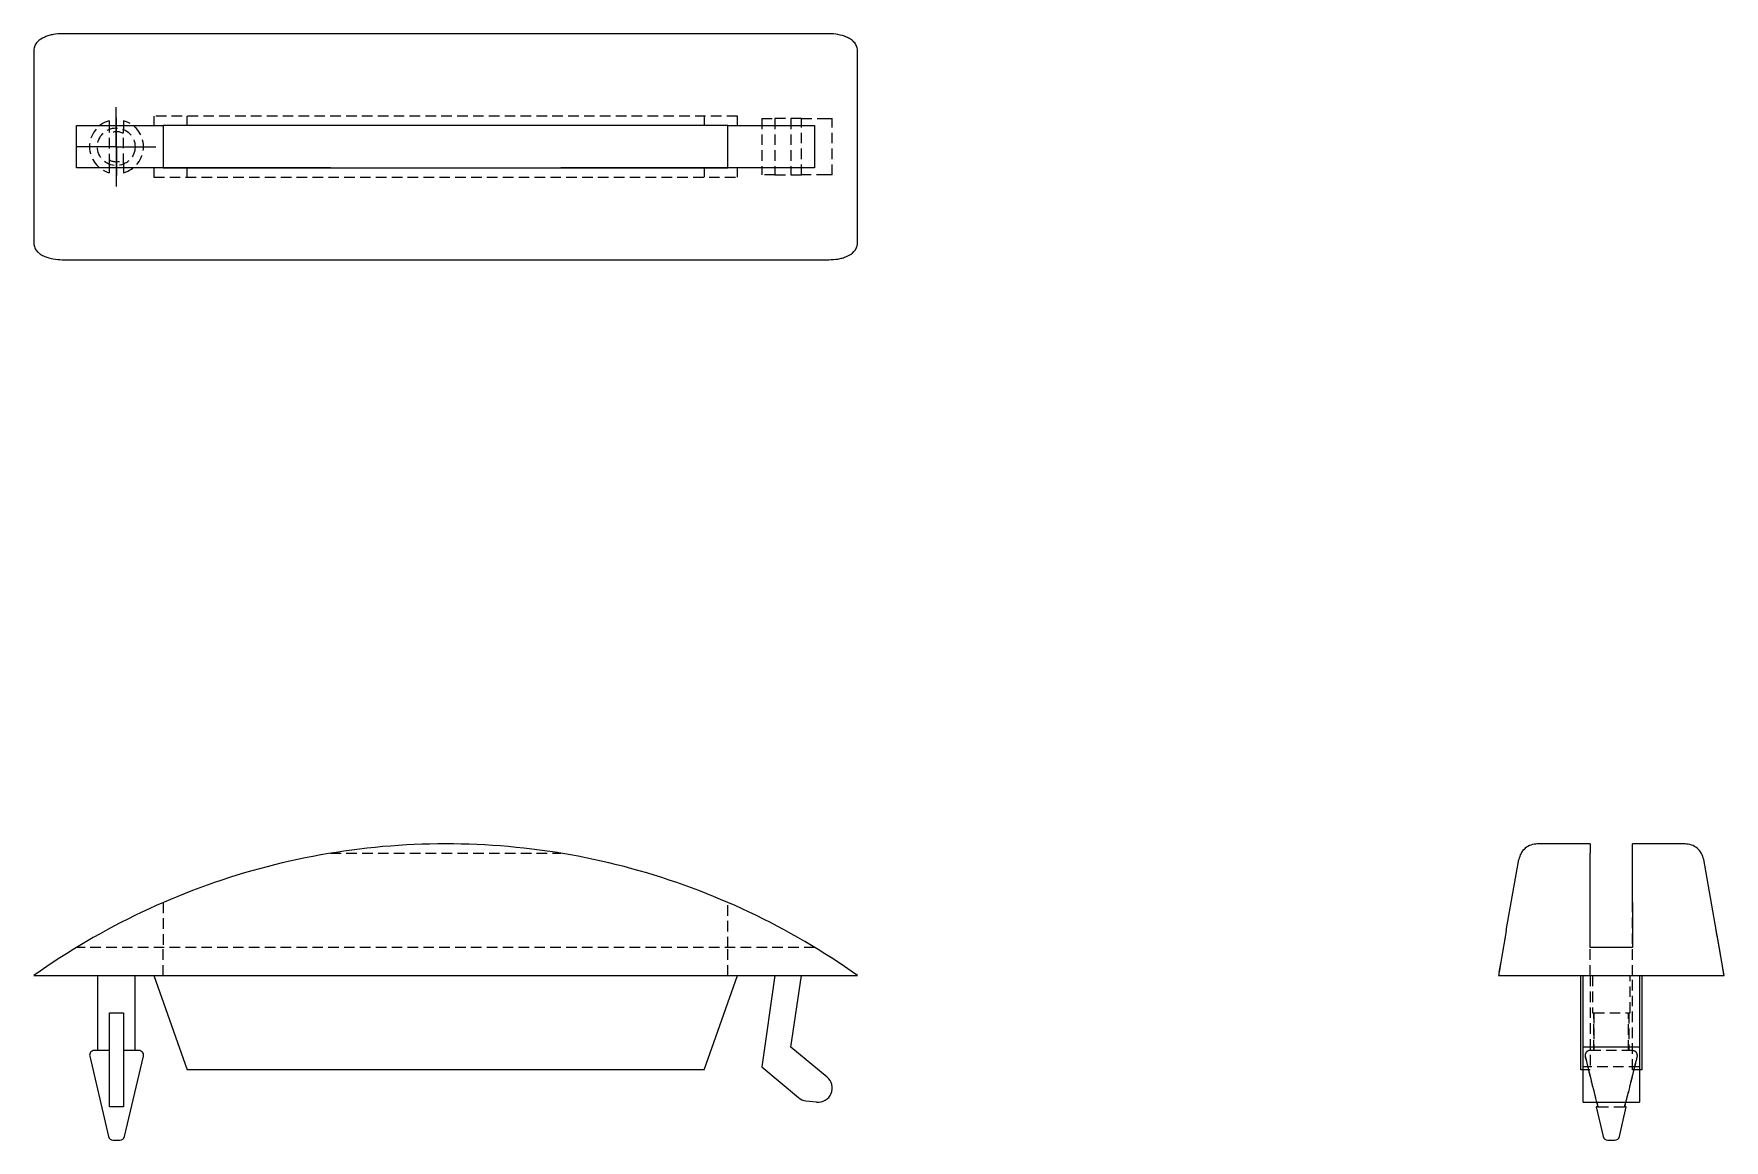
# Model space of a CAD drawing. Header units: millimetres. Extents: x 34 to 237, y 39 to 172.
import ezdxf

# ---------------------------------------------------------------- set-up
doc = ezdxf.new("R2010")
doc.units = ezdxf.units.MM
doc.linetypes.add('HIDDEN', pattern=[1.905, 1.27, -0.635])
doc.layers.add('10', color=7, linetype='Continuous')

# ---------------------------------------------------------------- blocks, each defined once
blk = doc.blocks.new('SW_CENTERMARKSYMBOL_0')
at = {"layer": '10', "color": 0}
for p, q in [((0, 2.5), (0, 4.76)), ((0, 0), (0, 2.5)), ((-2.5, 0), (-4.76, 0)), ((0, 0), (-2.5, 0)), ((0, 0), (0, -2.5)), ((0, 0), (2.5, 0)), ((2.5, 0), (4.76, 0)), ((0, -2.5), (0, -4.76))]:
    blk.add_line(p, q, dxfattribs=at)
blk = doc.blocks.new('SW_CENTERMARKSYMBOL_1')
at = {"layer": '10', "color": 0}
for p, q in [((0, 2.5), (0, 3.47)), ((0, 0), (0, 2.5)), ((-2.5, 0), (-3.47, 0)), ((0, 0), (-2.5, 0)), ((0, 0), (0, -2.5)), ((0, 0), (2.5, 0)), ((2.5, 0), (3.47, 0)), ((0, -2.5), (0, -3.47))]:
    blk.add_line(p, q, dxfattribs=at)

msp = doc.modelspace()

# ---------------------------------------------------------------- linework, layer by layer
at = {"color": 7, "linetype": 'Continuous', "lineweight": 25}
for p, q in [((129.05, 171.56), (36.95, 171.56)), ((33.54, 169.59), (33.54, 146.41)), ((132.46, 146.41), (132.46, 169.59)), ((38.68, 155.46), (38.68, 160.54)), ((38.68, 160.54), (49.09, 160.54)), ((116.91, 160.54), (49.09, 160.54)), ((49.09, 160.54), (49.09, 160.54)), ((49.09, 160.54), (49.09, 155.46)), ((116.91, 160.54), (127.32, 160.54)), ((116.91, 160.54), (116.91, 160.54)), ((116.91, 155.46), (116.91, 160.54)), ((127.32, 160.54), (127.32, 155.46)), ((69.17, 155.46), (38.68, 155.46)), ((49.09, 155.46), (69.17, 155.46)), ((69.17, 155.46), (69.17, 155.46)), ((69.17, 155.46), (96.83, 155.46)), ((96.83, 155.46), (96.83, 155.46)), ((127.32, 155.46), (96.83, 155.46)), ((96.83, 155.46), (116.91, 155.46)), ((36.95, 144.44), (129.05, 144.44)), ((220.46, 74.29), (214.12, 74.29)), ((220.46, 74.29), (220.46, 73.16)), ((220.46, 73.16), (220.46, 73.16)), ((220.46, 61.85), (220.46, 73.16)), ((231.88, 74.29), (225.54, 74.29)), ((225.54, 67.25), (225.54, 74.29)), ((210.39, 63.89), (211.9, 72.42)), ((236.56, 58.46), (234.1, 72.42)), ((225.54, 67.25), (225.54, 61.85)), ((225.54, 67.25), (225.54, 67.25)), ((225.54, 67.25), (225.54, 67.25)), ((225.54, 67.25), (225.54, 67.25)), ((225.54, 61.85), (220.46, 61.85)), ((36.95, 58.46), (129.05, 58.46)), ((41.18, 58.46), (41.18, 49.46)), ((45.7, 49.46), (45.7, 58.46)), ((47.96, 58.46), (51.94, 47.16)), ((114.07, 47.16), (118.04, 58.46)), ((122.56, 58.46), (120.97, 47.49)), ((124.48, 49.89), (125.73, 58.46)), ((211.41, 58.46), (234.59, 58.46)), ((219.33, 47.16), (219.33, 58.46)), ((219.61, 49.89), (219.61, 58.46)), ((226.39, 58.46), (226.39, 49.89)), ((226.67, 58.46), (226.67, 47.16)), ((42.61, 54), (44.3, 54)), ((42.61, 49.46), (42.61, 54)), ((44.3, 54), (44.3, 49.46)), ((40.25, 48.77), (42.51, 39.14)), ((42.61, 49.46), (40.8, 49.46)), ((46.15, 49.46), (44.3, 49.46)), ((44.44, 39.14), (46.7, 48.77)), ((128.82, 46.27), (124.48, 49.89)), ((226.39, 49.89), (219.61, 49.89)), ((219.61, 46.27), (219.61, 49.89)), ((226.39, 49.89), (226.39, 46.27)), ((114.07, 47.16), (51.94, 47.16)), ((120.97, 47.49), (125.39, 43.81)), ((219.61, 47.16), (219.33, 47.16)), ((226.67, 47.16), (226.39, 47.16)), ((219.61, 43.27), (219.61, 46.27)), ((226.39, 46.27), (226.39, 43.27)), ((44.3, 42.7), (42.61, 42.7)), ((126.28, 43.43), (127.54, 43.29)), ((219.61, 43.27), (226.39, 43.27)), ((221.2, 42.7), (222.03, 39.14)), ((221.4, 42.7), (221.2, 42.7)), ((221.25, 43.27), (221.4, 42.7)), ((223.97, 39.14), (224.8, 42.7)), ((224.6, 42.7), (224.75, 43.27)), ((224.8, 42.7), (224.6, 42.7)), ((43.06, 38.7), (43.89, 38.7)), ((222.58, 38.7), (223, 38.7)), ((223, 38.7), (223.42, 38.7))]:
    msp.add_line(p, q, dxfattribs=at)
at = {"color": 7, "linetype": 'HIDDEN', "lineweight": 18}
for p, q in [((42.61, 160.1), (42.61, 160.53)), ((44.3, 160.55), (44.3, 160.09)), ((118.04, 161.67), (47.96, 161.67)), ((47.96, 161.67), (47.96, 160.54)), ((47.96, 160.54), (49.09, 160.54)), ((51.94, 160.54), (51.94, 161.67)), ((114.07, 161.67), (114.07, 160.54)), ((116.91, 160.54), (118.04, 160.54)), ((118.04, 160.54), (118.04, 161.67)), ((120.97, 161.39), (120.97, 154.61)), ((120.97, 161.39), (122.56, 161.39)), ((125.73, 161.39), (122.56, 161.39)), ((122.56, 161.39), (122.56, 154.61)), ((124.48, 161.39), (124.48, 154.61)), ((125.73, 154.61), (125.73, 161.39)), ((125.73, 161.39), (128.82, 161.39)), ((128.82, 161.39), (129.43, 161.39)), ((129.43, 154.61), (129.43, 161.39)), ((42.61, 155.9), (42.61, 160.1)), ((44.3, 155.91), (44.3, 160.09)), ((42.61, 155.47), (42.61, 155.9)), ((44.3, 155.91), (44.3, 155.45)), ((49.09, 155.46), (47.96, 155.46)), ((47.96, 155.46), (47.96, 154.33)), ((47.96, 154.33), (118.04, 154.33)), ((51.94, 154.33), (51.94, 155.46)), ((69.17, 155.46), (96.83, 155.46)), ((114.07, 155.46), (114.07, 154.33)), ((118.04, 155.46), (116.91, 155.46)), ((118.04, 154.33), (118.04, 155.46)), ((122.56, 154.61), (120.97, 154.61)), ((122.56, 154.61), (125.73, 154.61)), ((128.82, 154.61), (125.73, 154.61)), ((129.43, 154.61), (128.82, 154.61)), ((69.17, 73.16), (96.83, 73.16)), ((49.09, 67.25), (49.09, 61.85)), ((116.91, 61.85), (116.91, 67.25)), ((225.54, 58.46), (225.54, 67.25)), ((210.39, 63.89), (209.44, 58.46)), ((127.32, 61.85), (38.68, 61.85)), ((49.09, 58.46), (49.09, 61.85)), ((116.91, 58.46), (116.91, 61.85)), ((220.46, 58.46), (220.46, 61.85)), ((118.04, 58.46), (118.04, 58.46)), ((220.46, 58.46), (220.46, 47.16)), ((220.74, 58.46), (220.74, 54)), ((225.26, 54), (225.26, 58.46)), ((225.54, 47.16), (225.54, 58.46)), ((220.74, 54), (220.91, 54)), ((220.9, 49.46), (220.9, 54)), ((220.91, 54), (220.91, 49.46)), ((220.91, 54), (225.09, 54)), ((225.09, 54), (225.26, 54)), ((225.09, 49.46), (225.09, 54)), ((225.1, 54), (225.1, 49.46)), ((225.55, 49.46), (220.45, 49.46)), ((226.39, 47.49), (219.61, 47.49)), ((220.46, 47.16), (219.61, 47.16)), ((226.39, 47.16), (225.54, 47.16)), ((221.4, 42.7), (224.6, 42.7))]:
    msp.add_line(p, q, dxfattribs=at)
msp.add_circle((43.44, 158), 2.26, dxfattribs=at)
for radius, start, end in [(3.24, 105.5172, 254.4848), (3.24, 284.8608, 75.156), (1.8, 62.6256, 118.6809), (1.8, 241.3191, 297.3744)]:
    msp.add_arc((43.47, 158), radius, start, end, dxfattribs=at)
at = {"color": 7, "linetype": 'Continuous', "lineweight": 25}
for centre, radius, start, end in [((40.8, 48.9), 0.565, 90, 193.1977), ((46.15, 48.9), 0.565, 346.8023, 90), ((127.74, 44.97), 1.7, 263.4138, 50.2141), ((126.47, 45.12), 1.7, 230.2141, 263.4138), ((43.06, 39.26), 0.565, 193.1977, 270), ((43.89, 39.26), 0.565, 270, 346.8023), ((222.58, 39.26), 0.565, 193.1977, 270), ((223.42, 39.26), 0.565, 270, 346.8023)]:
    msp.add_arc(centre, radius, start, end, dxfattribs=at)
for points, knots in [([(36.95, 171.56), (36.59, 171.56), (36.23, 171.54), (35.7, 171.45), (35.53, 171.41), (35.18, 171.31), (35.01, 171.25), (34.51, 171.03), (34.2, 170.84), (33.83, 170.44), (33.73, 170.29), (33.58, 169.96), (33.54, 169.78), (33.54, 169.59)], [0, 0, 0, 0, 0.25, 0.25, 0.375, 0.375, 0.5, 0.5, 0.75, 0.75, 0.875, 0.875, 1, 1, 1, 1]), ([(132.46, 169.59), (132.46, 169.78), (132.42, 169.95), (132.27, 170.29), (132.17, 170.44), (131.92, 170.7), (131.79, 170.82), (131.49, 171.02), (131.32, 171.1), (130.83, 171.32), (130.48, 171.41), (129.77, 171.54), (129.41, 171.56), (129.05, 171.56)], [0, 0, 0, 0, 0.125, 0.125, 0.25, 0.25, 0.375, 0.375, 0.5, 0.5, 0.75, 0.75, 1, 1, 1, 1]), ([(33.54, 146.41), (33.54, 146.22), (33.58, 146.05), (33.73, 145.71), (33.83, 145.56), (34.07, 145.3), (34.21, 145.18), (34.51, 144.98), (34.68, 144.9), (35.17, 144.68), (35.52, 144.59), (36.23, 144.46), (36.59, 144.44), (36.95, 144.44)], [0, 0, 0, 0, 0.125, 0.125, 0.25, 0.25, 0.375, 0.375, 0.5, 0.5, 0.75, 0.75, 1, 1, 1, 1]), ([(129.05, 144.44), (129.41, 144.44), (129.77, 144.46), (130.3, 144.55), (130.47, 144.59), (130.82, 144.69), (130.99, 144.75), (131.49, 144.97), (131.8, 145.16), (132.17, 145.56), (132.27, 145.71), (132.42, 146.04), (132.46, 146.22), (132.46, 146.41)], [0, 0, 0, 0, 0.25, 0.25, 0.375, 0.375, 0.5, 0.5, 0.75, 0.75, 0.875, 0.875, 1, 1, 1, 1]), ([(132.46, 58.47), (124.27, 64.3), (110.43, 70.85), (85.6, 75.29), (60.18, 73.04), (41.73, 64.3), (33.55, 58.47)], [-0.619233, -0.619233, -0.619233, -0.619233, -0.26545, -0.088458, 0.265527, 0.619211, 0.619211, 0.619211, 0.619211]), ([(214.14, 74.28), (213.88, 74.26), (213.34, 74.2), (212.64, 73.79), (212.11, 73.17), (211.96, 72.65), (211.89, 72.39)], [0, 0, 0, 0, 0.249952, 0.499919, 0.749723, 1, 1, 1, 1]), ([(234.11, 72.39), (234.04, 72.65), (233.89, 73.17), (233.36, 73.79), (232.66, 74.2), (232.12, 74.26), (231.86, 74.28)], [0, 0, 0, 0, 0.2502769, 0.500081, 0.7500478, 1, 1, 1, 1]), ([(210.39, 63.88), (210.33, 63.54), (210.18, 62.66), (209.9, 61.05), (209.65, 59.58), (209.49, 58.67), (209.46, 58.46)], [0, 0, 0, 0, 0.21678, 0.559128, 0.902109, 1, 1, 1, 1]), ([(236.54, 58.46), (236.51, 58.67), (236.35, 59.58), (236.1, 61.05), (235.82, 62.66), (235.67, 63.54), (235.61, 63.88)], [0, 0, 0, 0, 0.097892, 0.440874, 0.783222, 1, 1, 1, 1]), ([(33.54, 58.46), (33.54, 58.46), (33.58, 58.46), (33.73, 58.46), (33.83, 58.46), (34.07, 58.46), (34.21, 58.46), (34.51, 58.46), (34.68, 58.46), (35.17, 58.46), (35.52, 58.46), (36.23, 58.46), (36.59, 58.46), (36.95, 58.46)], [0, 0, 0, 0, 0.125, 0.125, 0.25, 0.25, 0.375, 0.375, 0.5, 0.5, 0.75, 0.75, 1, 1, 1, 1]), ([(129.05, 58.46), (129.41, 58.46), (129.77, 58.46), (130.3, 58.46), (130.47, 58.46), (130.82, 58.46), (130.99, 58.46), (131.49, 58.46), (131.8, 58.46), (132.17, 58.46), (132.27, 58.46), (132.42, 58.46), (132.46, 58.46), (132.46, 58.46)], [0, 0, 0, 0, 0.25, 0.25, 0.375, 0.375, 0.5, 0.5, 0.75, 0.75, 0.875, 0.875, 1, 1, 1, 1]), ([(209.47, 58.46), (209.48, 58.46), (209.5, 58.46), (209.66, 58.46), (209.95, 58.46), (210.28, 58.46), (210.61, 58.46), (211, 58.46), (211.28, 58.46), (211.41, 58.46)], [0, 0, 0, 0, 0.0975385, 0.3335959, 0.5543559, 0.6643725, 0.7784393, 0.9023999, 1, 1, 1, 1]), ([(234.59, 58.46), (234.78, 58.46), (234.95, 58.46), (235.29, 58.46), (235.44, 58.46), (235.7, 58.46), (235.82, 58.46), (236.02, 58.46), (236.1, 58.46), (236.32, 58.46), (236.41, 58.46), (236.54, 58.46), (236.56, 58.46), (236.56, 58.46)], [0, 0, 0, 0, 0.125, 0.125, 0.25, 0.25, 0.375, 0.375, 0.5, 0.5, 0.75, 0.75, 1, 1, 1, 1]), ([(42.61, 48.77), (42.61, 48.94), (42.61, 49.12), (42.61, 49.39), (42.61, 49.46), (42.61, 49.46)], [0, 0, 0, 0, 0.5, 0.5, 1, 1, 1, 1]), ([(42.61, 42.7), (42.61, 43.41), (42.61, 44.24), (42.61, 45.72), (42.61, 46.26), (42.61, 47.43), (42.61, 48.07), (42.61, 48.77)], [0, 0, 0, 0, 0.5, 0.5, 0.75, 0.75, 1, 1, 1, 1]), ([(44.3, 49.46), (44.3, 49.46), (44.3, 49.45), (44.3, 49.38), (44.3, 49.32), (44.3, 49.19), (44.3, 49.11), (44.3, 48.94), (44.3, 48.86), (44.3, 48.77)], [0, 0, 0, 0, 0.25, 0.25, 0.5, 0.5, 0.75, 0.75, 1, 1, 1, 1]), ([(44.3, 48.77), (44.3, 48.07), (44.3, 47.43), (44.3, 46.26), (44.3, 45.73), (44.3, 44.25), (44.3, 43.42), (44.3, 42.7)], [0, 0, 0, 0, 0.25, 0.25, 0.5, 0.5, 1, 1, 1, 1])]:
    msp.add_open_spline(points, degree=3, knots=knots, dxfattribs=at)
at = {"color": 7, "linetype": 'HIDDEN', "lineweight": 18}
for points, knots in [([(42.61, 160.53), (42.61, 160.6), (42.61, 160.74), (42.61, 160.92), (42.61, 161.06), (42.61, 161.12), (42.61, 161.12), (42.61, 161.12)], [0, 0, 0, 0, 0.228492, 0.457276, 0.678227, 0.889577, 1, 1, 1, 1]), ([(44.3, 161.13), (44.3, 161.13), (44.3, 161.14), (44.3, 161.09), (44.3, 160.99), (44.3, 160.83), (44.3, 160.68), (44.3, 160.58), (44.3, 160.55)], [0, 0, 0, 0, 0.06248, 0.26541, 0.469146, 0.677372, 0.892899, 1, 1, 1, 1]), ([(42.61, 154.88), (42.61, 154.88), (42.61, 154.87), (42.61, 154.92), (42.61, 155.02), (42.61, 155.18), (42.61, 155.33), (42.61, 155.43), (42.61, 155.47)], [0, 0, 0, 0, 0.060335, 0.262551, 0.465633, 0.673583, 0.889476, 1, 1, 1, 1]), ([(44.3, 155.45), (44.3, 155.39), (44.3, 155.25), (44.3, 155.07), (44.3, 154.94), (44.3, 154.87), (44.3, 154.87), (44.3, 154.87)], [0, 0, 0, 0, 0.227271, 0.454805, 0.675283, 0.887004, 1, 1, 1, 1]), ([(220.45, 49.46), (220.37, 49.46), (220.28, 49.45), (220.12, 49.38), (220.05, 49.32), (219.94, 49.19), (219.9, 49.11), (219.86, 48.94), (219.86, 48.86), (219.88, 48.77)], [0, 0, 0, 0, 0.25, 0.25, 0.5, 0.5, 0.75, 0.75, 1, 1, 1, 1]), ([(219.88, 48.77), (220, 48.28), (220.22, 47.36), (220.54, 46.07), (220.84, 44.87), (221.07, 43.96), (221.21, 43.42), (221.25, 43.27)], [0, 0, 0, 0, 0.266679, 0.500295, 0.706285, 0.919288, 1, 1, 1, 1]), ([(221.42, 42.7), (221.23, 43.41), (221.01, 44.24), (220.64, 45.72), (220.51, 46.26), (220.22, 47.43), (220.06, 48.07), (219.89, 48.77)], [0, 0, 0, 0, 0.5, 0.5, 0.75, 0.75, 1, 1, 1, 1]), ([(226.11, 48.77), (225.94, 48.07), (225.78, 47.43), (225.49, 46.26), (225.36, 45.72), (224.99, 44.24), (224.77, 43.41), (224.58, 42.7)], [0, 0, 0, 0, 0.25, 0.25, 0.5, 0.5, 1, 1, 1, 1]), ([(224.75, 43.27), (224.82, 43.52), (225.02, 44.3), (225.33, 45.56), (225.72, 47.14), (225.98, 48.2), (226.12, 48.77)], [0, 0, 0, 0, 0.13593, 0.423222, 0.689362, 1, 1, 1, 1]), ([(226.12, 48.77), (226.16, 48.94), (226.12, 49.12), (225.89, 49.39), (225.72, 49.46), (225.55, 49.46)], [0, 0, 0, 0, 0.5, 0.5, 1, 1, 1, 1])]:
    msp.add_open_spline(points, degree=3, knots=knots, dxfattribs=at)

# ---------------------------------------------------------------- block references
at = {"layer": '10'}
for name, p in [('SW_CENTERMARKSYMBOL_0', (43.44, 158)), ('SW_CENTERMARKSYMBOL_1', (43.47, 158))]:
    msp.add_blockref(name, p, dxfattribs=at)

doc.saveas('drawing.dxf')
